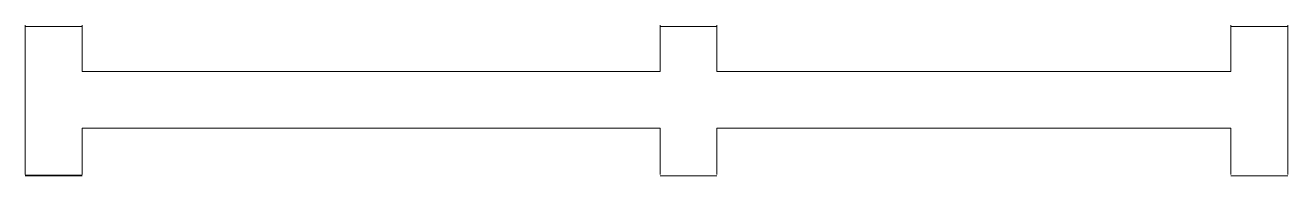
# Model space of a CAD drawing. Header units: inches. Extents: x 210.6 to 277.2, y 51.9 to 59.8.
import ezdxf

# ---------------------------------------------------------------- set-up
doc = ezdxf.new("R2010")
doc.units = ezdxf.units.IN
doc.header["$MEASUREMENT"] = 0
doc.layers.add('A103-doors-1st-floor', color=6, linetype='Continuous', lineweight=9)

msp = doc.modelspace()

# ---------------------------------------------------------------- linework, layer by layer
at = {"layer": 'A103-doors-1st-floor'}
for p, q in [((210.574, 59.827), (210.574, 51.957)), ((210.574, 59.76), (213.574, 59.76)), ((213.574, 59.827), (213.574, 57.395)), ((244.076, 59.76), (247.076, 59.76)), ((244.079, 57.395), (244.079, 59.827)), ((247.079, 57.395), (247.079, 59.827)), ((274.204, 57.395), (274.204, 59.827)), ((274.204, 59.76), (277.204, 59.76)), ((277.204, 51.957), (277.204, 59.827)), ((244.079, 57.395), (213.574, 57.395)), ((274.204, 57.395), (247.079, 57.395)), ((244.079, 54.395), (213.574, 54.395)), ((213.574, 54.395), (213.574, 51.957)), ((244.079, 51.957), (244.079, 54.395)), ((274.204, 54.395), (247.079, 54.395)), ((247.079, 51.957), (247.079, 54.395)), ((274.204, 51.957), (274.204, 54.395)), ((210.574, 51.919), (213.574, 51.919)), ((210.574, 51.885), (213.574, 51.885)), ((244.076, 51.885), (247.076, 51.885)), ((274.204, 51.885), (277.204, 51.885)), ((274.204, 51.885), (277.204, 51.885))]:
    msp.add_line(p, q, dxfattribs=at)

doc.saveas('drawing.dxf')
